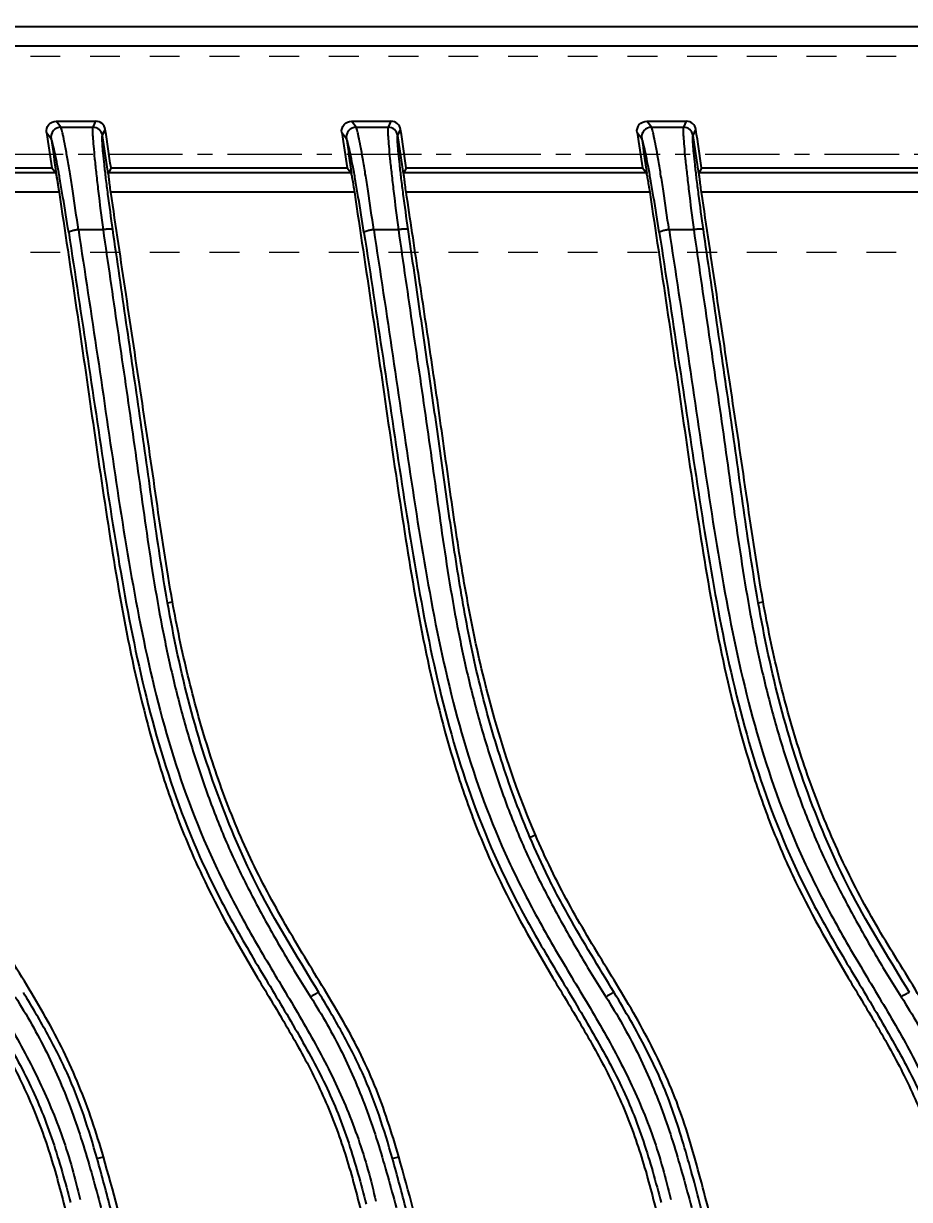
# Model space of a CAD drawing. Header units: millimetres. Extents: x 1205 to 2192, y -3369 to -2218.
# Drawn here: x 1807.4 to 1852.7, y -3016.9 to -2956.9 of the extents above; entities that cross this region are included whole.
import ezdxf

# ---------------------------------------------------------------- set-up
doc = ezdxf.new("R2010")
doc.units = ezdxf.units.MM
doc.header["$LTSCALE"] = 16.335
doc.header["$PDMODE"] = 3
doc.header["$PDSIZE"] = 0.3125
doc.linetypes.add('CENTER', pattern=[0.6, 0.375, -0.075, 0.075, -0.075])
doc.linetypes.add('HIDDEN', pattern=[0.2, 0.1, -0.1])
doc.layers.get('0').update_dxf_attribs({"linetype": 'CONTINUOUS'})
doc.layers.get('Defpoints').update_dxf_attribs({"linetype": 'CONTINUOUS'})
doc.layers.add('cool', color=153, linetype='HIDDEN', lineweight=9)
doc.layers.add('DIM', color=3, linetype='CONTINUOUS')
doc.styles.get("Standard").update_dxf_attribs({"font": 'txt', "width": 0.8})
doc.dimstyles.new('11', dxfattribs={"dimtxt": 10, "dimasz": 10, "dimexe": 0, "dimexo": 0, "dimgap": 0, "dimtad": 0, "dimzin": 0, "dimdsep": 46, "dimtxsty": 'Standard', "dimcen": 0, "dimclrd": 4, "dimclre": 4, "dimclrt": 6, "dimazin": 0, "dimtfac": 1, "dimtofl": 0, "dimtmove": 0, "dimatfit": 3, "dimfxl": 0, "dimtolj": 1, "dimtzin": 0, "dimarcsym": 0})

# ---------------------------------------------------------------- blocks, each defined once
blk = doc.blocks.new('02')
at = {"layer": 'cool', "ltscale": 0.932966}
for p, q in [((1262.524, -963.857), (1863.864, -963.857)), ((1262.524, -973.857), (1863.864, -973.857))]:
    blk.add_line(p, q, dxfattribs=at)
at = {"layer": 'cool', "color": 1, "linetype": 'CENTER', "ltscale": 0.621977}
blk.add_line((1248.194, -968.857), (1878.194, -968.857), dxfattribs=at)
blk = doc.blocks.new('*D227')
at = {"layer": 'Defpoints', "color": 0, "transparency": 16777216}
for p in [(2028.182, -2873.588), (2028.182, -2910.755), (1773.182, -3072.537)]:
    blk.add_point(p, dxfattribs=at)
at = {"layer": 'DIM', "color": 4, "lineweight": -2, "transparency": 16777216}
blk.add_line((2028.182, -2910.755), (2028.182, -2873.588), dxfattribs=at)
at = {"layer": 'DIM', "color": 6, "transparency": 16777216, "insert": (2028.182, -2862.388), "char_height": 6, "attachment_point": 5, "rotation": 90}
blk.add_mtext('\\A1;255.00', dxfattribs=at)
blk = doc.blocks.new('*D228')
at = {"layer": 'Defpoints', "color": 0, "transparency": 16777216}
for p in [(2039.182, -2912.537), (2096.69, -2912.537), (1773.182, -3072.537)]:
    blk.add_point(p, dxfattribs=at)
at = {"layer": 'DIM', "color": 4, "lineweight": -2, "transparency": 16777216}
blk.add_line((2039.182, -2912.537), (2096.69, -2912.537), dxfattribs=at)
at = {"layer": 'DIM', "color": 6, "transparency": 16777216, "insert": (2106.69, -2912.537), "char_height": 6, "attachment_point": 5}
blk.add_mtext('\\A1;160.00', dxfattribs=at)
blk = doc.blocks.new('*D229')
at = {"layer": 'Defpoints', "color": 0, "transparency": 16777216}
for p in [(2065.111, -2963.537), (2096.69, -2963.537), (1773.182, -3072.537)]:
    blk.add_point(p, dxfattribs=at)
at = {"layer": 'DIM', "color": 4, "lineweight": -2, "transparency": 16777216}
blk.add_line((2065.111, -2963.537), (2096.69, -2963.537), dxfattribs=at)
at = {"layer": 'DIM', "color": 6, "transparency": 16777216, "insert": (2106.69, -2963.537), "char_height": 6, "attachment_point": 5}
blk.add_mtext('\\A1;109.00', dxfattribs=at)
blk = doc.blocks.new('*D351')
at = {"layer": 'Defpoints', "color": 0, "transparency": 16777216}
for p in [(1883.182, -2873.588), (1883.182, -2908.672), (1773.182, -3072.537)]:
    blk.add_point(p, dxfattribs=at)
at = {"layer": 'DIM', "color": 4, "lineweight": -2, "transparency": 16777216}
blk.add_line((1883.182, -2908.672), (1883.182, -2873.588), dxfattribs=at)
at = {"layer": 'DIM', "color": 6, "transparency": 16777216, "insert": (1883.182, -2864.388), "char_height": 6, "attachment_point": 5, "rotation": 90}
blk.add_mtext('\\A1;110.00', dxfattribs=at)

msp = doc.modelspace()

# ---------------------------------------------------------------- linework, layer by layer
at = {"color": 7, "linetype": 'Continuous'}
for p, q in [((1742.858, -2957.027), (1919.688, -2957.027)), ((1919.713, -2958.031), (1742.833, -2958.031)), ((1809.106, -2961.855), (1811.12, -2961.855)), ((1809.343, -2962.16), (1809.106, -2961.855)), ((1811.12, -2961.855), (1810.974, -2962.16)), ((1824.181, -2961.855), (1826.195, -2961.855)), ((1824.418, -2962.16), (1824.181, -2961.855)), ((1826.195, -2961.855), (1826.049, -2962.16)), ((1839.256, -2961.855), (1841.27, -2961.855)), ((1839.493, -2962.16), (1839.256, -2961.855)), ((1841.27, -2961.855), (1841.124, -2962.16)), ((1808.61, -2962.431), (1808.847, -2962.736)), ((1809.343, -2962.16), (1810.974, -2962.16)), ((1811.47, -2962.589), (1811.616, -2962.284)), ((1823.685, -2962.431), (1823.922, -2962.736)), ((1824.418, -2962.16), (1826.049, -2962.16)), ((1826.545, -2962.589), (1826.691, -2962.284)), ((1838.76, -2962.431), (1838.997, -2962.736)), ((1839.493, -2962.16), (1841.124, -2962.16)), ((1841.62, -2962.589), (1841.766, -2962.284)), ((1811.757, -2964.527), (1811.47, -2962.589)), ((1826.832, -2964.527), (1826.545, -2962.589)), ((1841.907, -2964.527), (1841.62, -2962.589)), ((1796.832, -2964.242), (1808.88, -2964.242)), ((1808.88, -2964.242), (1809.073, -2964.476)), ((1811.907, -2964.242), (1811.757, -2964.527)), ((1811.907, -2964.242), (1823.955, -2964.242)), ((1823.955, -2964.242), (1824.189, -2964.526)), ((1826.982, -2964.242), (1826.832, -2964.527)), ((1826.982, -2964.242), (1839.03, -2964.242)), ((1839.03, -2964.242), (1839.264, -2964.526)), ((1842.057, -2964.242), (1841.907, -2964.527)), ((1842.057, -2964.242), (1854.105, -2964.242)), ((1796.709, -2964.476), (1809.073, -2964.476)), ((1809.114, -2964.526), (1809.251, -2965.442)), ((1811.784, -2964.476), (1824.148, -2964.476)), ((1826.859, -2964.476), (1839.223, -2964.476)), ((1841.934, -2964.476), (1854.298, -2964.476)), ((1809.257, -2965.48), (1796.824, -2965.48)), ((1824.332, -2965.48), (1811.899, -2965.48)), ((1839.407, -2965.48), (1826.974, -2965.48)), ((1854.482, -2965.48), (1842.049, -2965.48)), ((1811.503, -2967.392), (1810.243, -2967.392)), ((1826.578, -2967.392), (1825.318, -2967.392)), ((1841.653, -2967.392), (1840.393, -2967.392)), ((1814.792, -2986.438), (1815.046, -2986.391)), ((1844.942, -2986.438), (1845.196, -2986.391)), ((1833.296, -2998.403), (1833.57, -2998.284)), ((1811.192, -3014.813), (1811.518, -3014.717)), ((1826.267, -3014.813), (1826.593, -3014.717))]:
    msp.add_line(p, q, dxfattribs=at)
for centre, radius, start, end in [((1811.12, -2962.357), 0.502, 8.39382, 90.0061), ((1826.195, -2962.357), 0.502, 8.39382, 90.0061), ((1841.27, -2962.357), 0.502, 8.39382, 90.0061), ((1809.345, -2962.664), 0.503, 90.13839, 188.25551), ((1810.972, -2962.665), 0.503, 8.59791, 89.92975), ((1824.42, -2962.664), 0.503, 90.1384, 188.25555), ((1826.047, -2962.665), 0.503, 8.5979, 89.92974), ((1839.495, -2962.664), 0.503, 90.1384, 188.25555), ((1841.122, -2962.665), 0.503, 8.5979, 89.92974)]:
    msp.add_arc(centre, radius, start, end, dxfattribs=at)
for centre, major_axis, ratio, start_param, end_param in [((3456.111, -2718.459), (-1649.642, 229.679), 0.999338, 0.285537, 0.286637), ((-3400.124, -3740.019), (4145.301, 3254.93), 0.999193, -0.518246, -0.51787), ((3471.186, -2718.459), (-1649.642, 229.679), 0.999338, 0.285537, 0.286637), ((-3385.049, -3740.019), (4145.301, 3254.93), 0.999193, -0.518246, -0.51787), ((3486.261, -2718.459), (-1649.642, 229.679), 0.999338, 0.285537, 0.286637), ((-3369.974, -3740.019), (4145.301, 3254.93), 0.999193, -0.518246, -0.51787)]:
    msp.add_ellipse(centre, major_axis=major_axis, ratio=ratio, start_param=start_param, end_param=end_param, dxfattribs=at)
for points, knots in [([(1808.61, -2962.431), (1808.59, -2962.293), (1808.674, -2961.985), (1808.967, -2961.855), (1809.106, -2961.855)], [0, 0, 0, 0, 0.500032, 1, 1, 1, 1]), ([(1823.685, -2962.431), (1823.665, -2962.293), (1823.749, -2961.985), (1824.042, -2961.855), (1824.181, -2961.855)], [0, 0, 0, 0, 0.500032, 1, 1, 1, 1]), ([(1838.76, -2962.431), (1838.74, -2962.293), (1838.824, -2961.985), (1839.117, -2961.855), (1839.256, -2961.855)], [0, 0, 0, 0, 0.500032, 1, 1, 1, 1]), ([(1810.243, -2967.392), (1810.15, -2966.735), (1810.01, -2965.785), (1809.821, -2964.577), (1809.694, -2963.812), (1809.581, -2963.176), (1809.497, -2962.737), (1809.437, -2962.466), (1809.402, -2962.324), (1809.373, -2962.227), (1809.355, -2962.176), (1809.343, -2962.16)], [0, 0, 0, 0, 0.375037, 0.542125, 0.689981, 0.812963, 0.906912, 0.942378, 0.969842, 0.989091, 1, 1, 1, 1]), ([(1810.974, -2962.16), (1810.967, -2962.176), (1810.963, -2962.228), (1810.959, -2962.325), (1810.964, -2962.466), (1810.978, -2962.738), (1811.013, -2963.177), (1811.074, -2963.812), (1811.156, -2964.577), (1811.296, -2965.786), (1811.416, -2966.735), (1811.503, -2967.392)], [0, 0, 0, 0, 0.010152, 0.028743, 0.055653, 0.090648, 0.183938, 0.30654, 0.454493, 0.622307, 1, 1, 1, 1]), ([(1825.318, -2967.392), (1825.225, -2966.735), (1825.085, -2965.785), (1824.896, -2964.577), (1824.769, -2963.812), (1824.656, -2963.176), (1824.572, -2962.737), (1824.512, -2962.466), (1824.477, -2962.324), (1824.448, -2962.227), (1824.43, -2962.176), (1824.418, -2962.16)], [0, 0, 0, 0, 0.375037, 0.542125, 0.689981, 0.812963, 0.906912, 0.942378, 0.969842, 0.989091, 1, 1, 1, 1]), ([(1826.049, -2962.16), (1826.042, -2962.176), (1826.038, -2962.228), (1826.034, -2962.325), (1826.039, -2962.466), (1826.053, -2962.738), (1826.088, -2963.177), (1826.149, -2963.812), (1826.231, -2964.577), (1826.371, -2965.786), (1826.491, -2966.735), (1826.578, -2967.392)], [0, 0, 0, 0, 0.010152, 0.028743, 0.055653, 0.090648, 0.183938, 0.30654, 0.454493, 0.622306, 1, 1, 1, 1]), ([(1840.393, -2967.392), (1840.3, -2966.735), (1840.16, -2965.785), (1839.971, -2964.577), (1839.844, -2963.812), (1839.731, -2963.176), (1839.647, -2962.737), (1839.587, -2962.466), (1839.552, -2962.324), (1839.523, -2962.227), (1839.505, -2962.176), (1839.493, -2962.16)], [0, 0, 0, 0, 0.375037, 0.542125, 0.689981, 0.812963, 0.906912, 0.942378, 0.969842, 0.989091, 1, 1, 1, 1]), ([(1841.124, -2962.16), (1841.117, -2962.176), (1841.113, -2962.228), (1841.109, -2962.325), (1841.114, -2962.466), (1841.128, -2962.738), (1841.163, -2963.177), (1841.224, -2963.812), (1841.306, -2964.577), (1841.446, -2965.786), (1841.566, -2966.735), (1841.653, -2967.392)], [0, 0, 0, 0, 0.010152, 0.028743, 0.055653, 0.090648, 0.183938, 0.30654, 0.454493, 0.622306, 1, 1, 1, 1]), ([(1809.746, -2967.532), (1809.653, -2966.93), (1809.514, -2966.059), (1809.324, -2964.954), (1809.198, -2964.254), (1809.086, -2963.672), (1808.991, -2963.226), (1808.924, -2962.944), (1808.877, -2962.799), (1808.858, -2962.751), (1808.847, -2962.736)], [0, 0, 0, 0, 0.374343, 0.541575, 0.688688, 0.811279, 0.905613, 0.969096, 0.988671, 1, 1, 1, 1]), ([(1812, -2967.384), (1811.914, -2966.784), (1811.794, -2965.916), (1811.654, -2964.811), (1811.572, -2964.111), (1811.51, -2963.528), (1811.472, -2963.083), (1811.455, -2962.801), (1811.459, -2962.654), (1811.464, -2962.606), (1811.47, -2962.589)], [0, 0, 0, 0, 0.376562, 0.544585, 0.692059, 0.814547, 0.908228, 0.970271, 0.989097, 1, 1, 1, 1]), ([(1824.821, -2967.532), (1824.728, -2966.93), (1824.589, -2966.059), (1824.399, -2964.954), (1824.273, -2964.254), (1824.161, -2963.672), (1824.066, -2963.226), (1823.999, -2962.944), (1823.952, -2962.799), (1823.933, -2962.751), (1823.922, -2962.736)], [0, 0, 0, 0, 0.374346, 0.541579, 0.688692, 0.811283, 0.905616, 0.969097, 0.988672, 1, 1, 1, 1]), ([(1827.075, -2967.384), (1826.989, -2966.784), (1826.869, -2965.916), (1826.729, -2964.811), (1826.647, -2964.111), (1826.585, -2963.528), (1826.547, -2963.082), (1826.53, -2962.801), (1826.534, -2962.654), (1826.539, -2962.606), (1826.545, -2962.589)], [0, 0, 0, 0, 0.37657, 0.544595, 0.692068, 0.814555, 0.908234, 0.970274, 0.989099, 1, 1, 1, 1]), ([(1839.896, -2967.532), (1839.803, -2966.93), (1839.664, -2966.059), (1839.474, -2964.954), (1839.348, -2964.254), (1839.236, -2963.672), (1839.141, -2963.226), (1839.074, -2962.944), (1839.027, -2962.799), (1839.008, -2962.751), (1838.997, -2962.736)], [0, 0, 0, 0, 0.374346, 0.541579, 0.688692, 0.811283, 0.905616, 0.969097, 0.988672, 1, 1, 1, 1]), ([(1842.15, -2967.384), (1842.064, -2966.784), (1841.944, -2965.916), (1841.804, -2964.811), (1841.722, -2964.111), (1841.66, -2963.528), (1841.622, -2963.083), (1841.605, -2962.801), (1841.609, -2962.654), (1841.614, -2962.606), (1841.62, -2962.589)], [0, 0, 0, 0, 0.376567, 0.544592, 0.692066, 0.814554, 0.908234, 0.970274, 0.989099, 1, 1, 1, 1]), ([(1809.073, -2964.476), (1809.079, -2964.484), (1809.086, -2964.517), (1809.103, -2964.578), (1809.122, -2964.674), (1809.156, -2964.854), (1809.202, -2965.126), (1809.239, -2965.356), (1809.257, -2965.48)], [0, 0, 0, 0, 0.02975, 0.093838, 0.189958, 0.314763, 0.632424, 1, 1, 1, 1]), ([(1811.899, -2965.48), (1811.881, -2965.357), (1811.848, -2965.127), (1811.813, -2964.855), (1811.794, -2964.674), (1811.784, -2964.578), (1811.783, -2964.517), (1811.779, -2964.485), (1811.784, -2964.476)], [0, 0, 0, 0, 0.369649, 0.688583, 0.81354, 0.909073, 0.971911, 1, 1, 1, 1]), ([(1824.148, -2964.476), (1824.154, -2964.484), (1824.161, -2964.517), (1824.178, -2964.578), (1824.197, -2964.674), (1824.231, -2964.854), (1824.277, -2965.126), (1824.313, -2965.356), (1824.332, -2965.48)], [0, 0, 0, 0, 0.029771, 0.093925, 0.190168, 0.315155, 0.632666, 1, 1, 1, 1]), ([(1826.974, -2965.48), (1826.956, -2965.357), (1826.923, -2965.127), (1826.888, -2964.855), (1826.869, -2964.674), (1826.859, -2964.578), (1826.858, -2964.517), (1826.854, -2964.485), (1826.859, -2964.476)], [0, 0, 0, 0, 0.369649, 0.688583, 0.81354, 0.909073, 0.971911, 1, 1, 1, 1]), ([(1839.223, -2964.476), (1839.229, -2964.484), (1839.236, -2964.517), (1839.253, -2964.578), (1839.272, -2964.674), (1839.306, -2964.854), (1839.352, -2965.126), (1839.388, -2965.356), (1839.407, -2965.48)], [0, 0, 0, 0, 0.029771, 0.093925, 0.190168, 0.315155, 0.632666, 1, 1, 1, 1]), ([(1842.049, -2965.48), (1842.031, -2965.357), (1841.998, -2965.127), (1841.963, -2964.855), (1841.944, -2964.674), (1841.934, -2964.578), (1841.933, -2964.517), (1841.929, -2964.485), (1841.934, -2964.476)], [0, 0, 0, 0, 0.369649, 0.688583, 0.81354, 0.909073, 0.971911, 1, 1, 1, 1]), ([(1794.182, -2965.48), (1794.475, -2967.444), (1795.067, -2971.371), (1795.91, -2977.269), (1796.774, -2983.163), (1797.774, -2989.037), (1798.976, -2993.863), (1800.267, -2997.622), (1801.828, -3001.278), (1803.787, -3004.743), (1805.858, -3008.13), (1807.306, -3010.738), (1808.278, -3013.029), (1808.902, -3014.915), (1809.304, -3016.35), (1809.671, -3017.794), (1810.155, -3019.72), (1810.771, -3022.125), (1811.457, -3025.024), (1812.074, -3027.938), (1812.623, -3030.867), (1813.283, -3034.783), (1813.971, -3039.701), (1814.753, -3047.606), (1814.988, -3053.566), (1814.988, -3057.537)], [0, 0, 0, 0, 0.0625, 0.125001, 0.187501, 0.249999, 0.312486, 0.343746, 0.374998, 0.437485, 0.468746, 0.499994, 0.531265, 0.546891, 0.562515, 0.578148, 0.59378, 0.625028, 0.656277, 0.687529, 0.71878, 0.75003, 0.812529, 0.875027, 1, 1, 1, 1]), ([(1809.257, -2965.48), (1809.55, -2967.444), (1810.142, -2971.371), (1810.985, -2977.269), (1811.849, -2983.163), (1812.849, -2989.037), (1814.051, -2993.863), (1815.342, -2997.622), (1816.903, -3001.278), (1818.862, -3004.743), (1820.933, -3008.13), (1822.381, -3010.738), (1823.353, -3013.029), (1823.977, -3014.915), (1824.379, -3016.35), (1824.746, -3017.794), (1825.23, -3019.72), (1825.846, -3022.125), (1826.532, -3025.024), (1827.149, -3027.938), (1827.698, -3030.867), (1828.358, -3034.783), (1829.046, -3039.701), (1829.828, -3047.606), (1830.063, -3053.566), (1830.063, -3057.537)], [0, 0, 0, 0, 0.0625, 0.125001, 0.187501, 0.249999, 0.312486, 0.343746, 0.374998, 0.437485, 0.468746, 0.499994, 0.531265, 0.546891, 0.562515, 0.578148, 0.59378, 0.625028, 0.656277, 0.687529, 0.71878, 0.75003, 0.812529, 0.875027, 1, 1, 1, 1]), ([(1815.046, -2986.391), (1814.737, -2984.656), (1814.351, -2982.04), (1813.85, -2978.552), (1813.329, -2975.066), (1812.674, -2970.709), (1812.158, -2967.223), (1811.899, -2965.48)], [0, 0, 0, 0, 0.249993, 0.375006, 0.500007, 0.75, 1, 1, 1, 1]), ([(1824.332, -2965.48), (1824.625, -2967.444), (1825.217, -2971.371), (1826.06, -2977.269), (1826.924, -2983.163), (1827.924, -2989.037), (1829.126, -2993.863), (1830.417, -2997.622), (1831.978, -3001.278), (1833.937, -3004.743), (1836.008, -3008.13), (1837.456, -3010.738), (1838.428, -3013.029), (1839.052, -3014.915), (1839.454, -3016.35), (1839.821, -3017.794), (1840.305, -3019.72), (1840.921, -3022.125), (1841.607, -3025.024), (1842.224, -3027.938), (1842.773, -3030.867), (1843.433, -3034.783), (1844.121, -3039.701), (1844.903, -3047.606), (1845.138, -3053.566), (1845.138, -3057.537)], [0, 0, 0, 0, 0.0625, 0.125001, 0.187501, 0.249999, 0.312486, 0.343746, 0.374998, 0.437485, 0.468746, 0.499994, 0.531265, 0.546891, 0.562515, 0.578148, 0.59378, 0.625028, 0.656277, 0.687529, 0.71878, 0.75003, 0.812529, 0.875027, 1, 1, 1, 1]), ([(1833.57, -2998.284), (1832.473, -2995.712), (1831.185, -2991.694), (1830.046, -2986.218), (1829.396, -2982.074), (1828.831, -2977.919), (1828.227, -2973.77), (1827.598, -2969.625), (1827.179, -2966.862), (1826.974, -2965.48)], [0, 0, 0, 0, 0.250034, 0.375117, 0.500088, 0.625087, 0.750069, 0.875035, 1, 1, 1, 1]), ([(1839.407, -2965.48), (1839.7, -2967.444), (1840.292, -2971.371), (1841.135, -2977.269), (1841.999, -2983.163), (1842.999, -2989.037), (1844.201, -2993.863), (1845.492, -2997.622), (1847.053, -3001.278), (1849.012, -3004.743), (1851.083, -3008.13), (1852.531, -3010.738), (1853.503, -3013.029), (1854.127, -3014.915), (1854.529, -3016.35), (1854.896, -3017.794), (1855.38, -3019.72), (1855.996, -3022.125), (1856.682, -3025.024), (1857.299, -3027.938), (1857.848, -3030.867), (1858.508, -3034.783), (1859.196, -3039.701), (1859.978, -3047.606), (1860.213, -3053.566), (1860.213, -3057.537)], [0, 0, 0, 0, 0.0625, 0.125001, 0.187501, 0.249999, 0.312486, 0.343746, 0.374998, 0.437485, 0.468746, 0.499994, 0.531265, 0.546891, 0.562515, 0.578148, 0.59378, 0.625028, 0.656277, 0.687529, 0.71878, 0.75003, 0.812529, 0.875027, 1, 1, 1, 1]), ([(1845.196, -2986.391), (1844.887, -2984.656), (1844.501, -2982.04), (1843.999, -2978.552), (1843.479, -2975.066), (1842.824, -2970.709), (1842.308, -2967.223), (1842.049, -2965.48)], [0, 0, 0, 0, 0.249993, 0.375007, 0.500007, 0.75, 1, 1, 1, 1]), ([(1794.671, -2967.532), (1795.001, -2969.671), (1795.645, -2973.955), (1796.596, -2980.388), (1797.61, -2986.819), (1799.015, -2993.196), (1800.809, -2998.376), (1802.767, -3002.328), (1804.456, -3005.207), (1805.899, -3007.582), (1806.987, -3009.5), (1807.742, -3010.946), (1808.4, -3012.424), (1809.133, -3014.45), (1809.566, -3016.008), (1809.837, -3017.054)], [0, 0, 0, 0, 0.124113, 0.248438, 0.372918, 0.497386, 0.622517, 0.686027, 0.750068, 0.813847, 0.845375, 0.876538, 0.907362, 0.938077, 1, 1, 1, 1]), ([(1795.168, -2967.392), (1795.492, -2969.539), (1796.152, -2973.833), (1797.078, -2980.287), (1798.111, -2986.733), (1799.523, -2993.12), (1801.352, -2998.277), (1803.303, -3002.184), (1804.944, -3005.019), (1806.648, -3007.816), (1808.222, -3010.694), (1809.494, -3013.723), (1810.085, -3015.832), (1810.326, -3016.898)], [0, 0, 0, 0, 0.124554, 0.249247, 0.374075, 0.49903, 0.624085, 0.68669, 0.749322, 0.811958, 0.874644, 0.937301, 1, 1, 1, 1]), ([(1810.243, -2967.392), (1810.182, -2967.402), (1810.066, -2967.422), (1809.907, -2967.457), (1809.812, -2967.491), (1809.748, -2967.517), (1809.746, -2967.532)], [0, 0, 0, 0, 0.353351, 0.683295, 0.909106, 1, 1, 1, 1]), ([(1809.746, -2967.532), (1810.077, -2969.679), (1810.723, -2973.98), (1811.679, -2980.437), (1812.697, -2986.891), (1814.114, -2993.285), (1815.923, -2998.472), (1817.894, -3002.423), (1819.586, -3005.299), (1821.027, -3007.672), (1822.111, -3009.59), (1822.861, -3011.036), (1823.512, -3012.514), (1824.236, -3014.54), (1824.665, -3016.097), (1824.934, -3017.141)], [0, 0, 0, 0, 0.124362, 0.24895, 0.373699, 0.498343, 0.623492, 0.686922, 0.750827, 0.814442, 0.845877, 0.876935, 0.907654, 0.938272, 1, 1, 1, 1]), ([(1810.243, -2967.392), (1810.567, -2969.543), (1811.229, -2973.844), (1812.157, -2980.309), (1813.191, -2986.766), (1814.611, -2993.164), (1816.449, -2998.327), (1818.408, -3002.238), (1820.054, -3005.077), (1821.761, -3007.879), (1823.33, -3010.765), (1824.597, -3013.803), (1825.185, -3015.917), (1825.424, -3016.985)], [0, 0, 0, 0, 0.124554, 0.249246, 0.374074, 0.49903, 0.624086, 0.68669, 0.749324, 0.811959, 0.874644, 0.937302, 1, 1, 1, 1]), ([(1812, -2967.384), (1811.993, -2967.37), (1811.928, -2967.364), (1811.831, -2967.359), (1811.674, -2967.371), (1811.562, -2967.384), (1811.503, -2967.392)], [0, 0, 0, 0, 0.091037, 0.315006, 0.643546, 1, 1, 1, 1]), ([(1811.503, -2967.392), (1811.745, -2969.078), (1812.233, -2972.449), (1812.855, -2976.663), (1813.328, -2980.04), (1813.794, -2983.421), (1814.318, -2986.796), (1815.022, -2990.139), (1815.66, -2992.623), (1816.417, -2995.075), (1817.287, -2997.49), (1818.302, -2999.85), (1819.48, -3002.133), (1820.741, -3004.372), (1821.632, -3005.835), (1822.094, -3006.557)], [0, 0, 0, 0, 0.12462, 0.249353, 0.311759, 0.374191, 0.499128, 0.561647, 0.624186, 0.68676, 0.749379, 0.811989, 0.874638, 0.937324, 1, 1, 1, 1]), ([(1814.795, -2986.437), (1814.517, -2984.859), (1814.163, -2982.479), (1813.723, -2979.301), (1813.27, -2976.121), (1812.686, -2972.15), (1812.228, -2968.972), (1811.999, -2967.384)], [0, 0, 0, 0, 0.249623, 0.374726, 0.499874, 0.75007, 1, 1, 1, 1]), ([(1825.318, -2967.392), (1825.257, -2967.402), (1825.141, -2967.422), (1824.982, -2967.457), (1824.887, -2967.491), (1824.823, -2967.517), (1824.821, -2967.532)], [0, 0, 0, 0, 0.353351, 0.683295, 0.909106, 1, 1, 1, 1]), ([(1824.821, -2967.532), (1825.151, -2969.671), (1825.795, -2973.955), (1826.746, -2980.388), (1827.76, -2986.819), (1829.165, -2993.196), (1830.959, -2998.376), (1832.917, -3002.328), (1834.606, -3005.207), (1836.049, -3007.582), (1837.137, -3009.5), (1837.892, -3010.946), (1838.55, -3012.424), (1839.283, -3014.45), (1839.716, -3016.008), (1839.987, -3017.054)], [0, 0, 0, 0, 0.124113, 0.248438, 0.372918, 0.497386, 0.622517, 0.686027, 0.750068, 0.813847, 0.845375, 0.876538, 0.907362, 0.938077, 1, 1, 1, 1]), ([(1825.318, -2967.392), (1825.642, -2969.539), (1826.302, -2973.833), (1827.228, -2980.287), (1828.261, -2986.733), (1829.673, -2993.12), (1831.502, -2998.277), (1833.453, -3002.184), (1835.094, -3005.019), (1836.798, -3007.816), (1838.372, -3010.694), (1839.644, -3013.723), (1840.235, -3015.832), (1840.476, -3016.898)], [0, 0, 0, 0, 0.124554, 0.249247, 0.374075, 0.49903, 0.624085, 0.68669, 0.749322, 0.811958, 0.874644, 0.937301, 1, 1, 1, 1]), ([(1827.075, -2967.384), (1827.068, -2967.37), (1827.003, -2967.364), (1826.906, -2967.359), (1826.749, -2967.371), (1826.637, -2967.384), (1826.578, -2967.392)], [0, 0, 0, 0, 0.091037, 0.315006, 0.643546, 1, 1, 1, 1]), ([(1826.578, -2967.392), (1826.82, -2969.078), (1827.308, -2972.449), (1827.93, -2976.663), (1828.403, -2980.04), (1828.869, -2983.421), (1829.393, -2986.796), (1830.097, -2990.139), (1830.735, -2992.623), (1831.492, -2995.075), (1832.362, -2997.49), (1833.377, -2999.85), (1834.555, -3002.133), (1835.816, -3004.372), (1836.707, -3005.835), (1837.169, -3006.557)], [0, 0, 0, 0, 0.12462, 0.249353, 0.311759, 0.374191, 0.499128, 0.561647, 0.624186, 0.68676, 0.749379, 0.811989, 0.874638, 0.937324, 1, 1, 1, 1]), ([(1833.293, -2998.404), (1832.777, -2997.189), (1831.854, -2994.711), (1830.755, -2990.904), (1829.942, -2987.026), (1829.323, -2983.11), (1828.784, -2979.177), (1828.216, -2975.245), (1827.64, -2971.314), (1827.263, -2968.694), (1827.074, -2967.384)], [0, 0, 0, 0, 0.124786, 0.249688, 0.374339, 0.499194, 0.624401, 0.74969, 0.874899, 1, 1, 1, 1]), ([(1840.393, -2967.392), (1840.332, -2967.402), (1840.216, -2967.422), (1840.057, -2967.457), (1839.962, -2967.491), (1839.898, -2967.517), (1839.896, -2967.532)], [0, 0, 0, 0, 0.353351, 0.683295, 0.909106, 1, 1, 1, 1]), ([(1839.896, -2967.532), (1840.226, -2969.671), (1840.87, -2973.955), (1841.821, -2980.388), (1842.835, -2986.819), (1844.24, -2993.196), (1846.034, -2998.376), (1847.992, -3002.328), (1849.681, -3005.207), (1851.124, -3007.582), (1852.212, -3009.5), (1852.967, -3010.946), (1853.625, -3012.424), (1854.358, -3014.45), (1854.791, -3016.008), (1855.062, -3017.054)], [0, 0, 0, 0, 0.124113, 0.248438, 0.372918, 0.497386, 0.622517, 0.686027, 0.750068, 0.813847, 0.845375, 0.876538, 0.907362, 0.938077, 1, 1, 1, 1]), ([(1840.393, -2967.392), (1840.717, -2969.539), (1841.377, -2973.833), (1842.303, -2980.287), (1843.336, -2986.733), (1844.748, -2993.12), (1846.577, -2998.277), (1848.528, -3002.184), (1850.169, -3005.019), (1851.873, -3007.816), (1853.447, -3010.694), (1854.719, -3013.723), (1855.31, -3015.832), (1855.551, -3016.898)], [0, 0, 0, 0, 0.124554, 0.249247, 0.374075, 0.49903, 0.624085, 0.68669, 0.749322, 0.811958, 0.874644, 0.937301, 1, 1, 1, 1]), ([(1842.15, -2967.384), (1842.143, -2967.37), (1842.078, -2967.364), (1841.981, -2967.359), (1841.824, -2967.371), (1841.712, -2967.384), (1841.653, -2967.392)], [0, 0, 0, 0, 0.091037, 0.315006, 0.643546, 1, 1, 1, 1]), ([(1841.653, -2967.392), (1841.895, -2969.078), (1842.383, -2972.449), (1843.005, -2976.663), (1843.478, -2980.04), (1843.944, -2983.421), (1844.468, -2986.796), (1845.172, -2990.139), (1845.81, -2992.623), (1846.567, -2995.075), (1847.437, -2997.49), (1848.452, -2999.85), (1849.63, -3002.133), (1850.891, -3004.372), (1851.782, -3005.835), (1852.244, -3006.557)], [0, 0, 0, 0, 0.12462, 0.249353, 0.311759, 0.374191, 0.499128, 0.561647, 0.624186, 0.68676, 0.749379, 0.811989, 0.874638, 0.937324, 1, 1, 1, 1]), ([(1844.945, -2986.437), (1844.667, -2984.859), (1844.313, -2982.479), (1843.873, -2979.301), (1843.42, -2976.121), (1842.836, -2972.15), (1842.378, -2968.972), (1842.149, -2967.384)], [0, 0, 0, 0, 0.249623, 0.374726, 0.499874, 0.75007, 1, 1, 1, 1]), ([(1811.518, -3014.717), (1811.167, -3013.482), (1810.546, -3011.655), (1809.504, -3009.309), (1808.299, -3007.045), (1806.928, -3004.877), (1805.604, -3002.681), (1804.38, -3000.426), (1803.044, -2997.505), (1801.74, -2993.879), (1800.716, -2990.167), (1800.196, -2987.653), (1799.971, -2986.391)], [0, 0, 0, 0, 0.125078, 0.187598, 0.250004, 0.374923, 0.437417, 0.499911, 0.624947, 0.750014, 0.875034, 1, 1, 1, 1]), ([(1822.516, -3006.337), (1821.588, -3004.793), (1819.678, -3001.753), (1817.476, -2996.828), (1815.845, -2991.707), (1815.105, -2988.199), (1814.795, -2986.437)], [0, 0, 0, 0, 0.251356, 0.500346, 0.750399, 1, 1, 1, 1]), ([(1826.593, -3014.717), (1826.418, -3014.099), (1826.044, -3012.871), (1825.387, -3011.061), (1824.594, -3009.307), (1823.667, -3007.621), (1822.674, -3005.971), (1821.669, -3004.328), (1820.693, -3002.669), (1819.764, -3000.985), (1818.909, -2999.262), (1817.89, -2996.907), (1816.819, -2993.879), (1815.795, -2990.166), (1815.271, -2987.653), (1815.046, -2986.391)], [0, 0, 0, 0, 0.062555, 0.125101, 0.187497, 0.249911, 0.312472, 0.375079, 0.43762, 0.500069, 0.562475, 0.624937, 0.75002, 0.875059, 1, 1, 1, 1]), ([(1852.666, -3006.337), (1851.738, -3004.793), (1849.828, -3001.753), (1847.626, -2996.828), (1845.995, -2991.707), (1845.255, -2988.199), (1844.945, -2986.437)], [0, 0, 0, 0, 0.251356, 0.500346, 0.750399, 1, 1, 1, 1]), ([(1856.743, -3014.717), (1856.392, -3013.482), (1855.771, -3011.655), (1854.729, -3009.309), (1853.524, -3007.045), (1852.153, -3004.877), (1850.829, -3002.681), (1849.605, -3000.426), (1848.269, -2997.505), (1846.965, -2993.879), (1845.941, -2990.167), (1845.421, -2987.653), (1845.196, -2986.391)], [0, 0, 0, 0, 0.125078, 0.187598, 0.250004, 0.374923, 0.437417, 0.499911, 0.624947, 0.750014, 0.875034, 1, 1, 1, 1]), ([(1837.592, -3006.338), (1836.812, -3005.04), (1835.614, -3003.12), (1834.204, -3000.457), (1833.586, -2999.093), (1833.293, -2998.404)], [0, 0, 0, 0, 0.502819, 0.751439, 1, 1, 1, 1]), ([(1847.755, -3057.537), (1847.755, -3054.964), (1847.625, -3049.816), (1847.14, -3043.398), (1846.559, -3038.284), (1846.026, -3034.46), (1845.397, -3030.651), (1844.679, -3026.858), (1843.863, -3023.085), (1843.079, -3019.965), (1842.426, -3017.475), (1841.777, -3014.984), (1840.881, -3011.886), (1839.215, -3008.387), (1837.549, -3005.634), (1836.203, -3003.438), (1834.923, -3001.206), (1834.075, -2999.468), (1833.57, -2998.284)], [0, 0, 0, 0, 0.124986, 0.249972, 0.31247, 0.374964, 0.437459, 0.499967, 0.562457, 0.624918, 0.656183, 0.68749, 0.749972, 0.812434, 0.875017, 0.906249, 0.937491, 1, 1, 1, 1]), ([(1807.019, -3006.557), (1807.603, -3007.476), (1808.682, -3009.375), (1809.96, -3012.392), (1810.929, -3015.517), (1812.017, -3019.739), (1813.303, -3025.037), (1814.54, -3031.465), (1815.51, -3037.94), (1816.439, -3046.621), (1816.717, -3053.172), (1816.716, -3057.537)], [0, 0, 0, 0, 0.062449, 0.124894, 0.18734, 0.249804, 0.374751, 0.499748, 0.624787, 0.749859, 1, 1, 1, 1]), ([(1811.198, -3014.812), (1810.987, -3014.07), (1810.544, -3012.588), (1809.699, -3010.418), (1808.629, -3008.344), (1807.842, -3007.003), (1807.441, -3006.337)], [0, 0, 0, 0, 0.248485, 0.498636, 0.749419, 1, 1, 1, 1]), ([(1822.516, -3006.336), (1822.512, -3006.334), (1822.497, -3006.34), (1822.471, -3006.348), (1822.43, -3006.368), (1822.353, -3006.406), (1822.238, -3006.47), (1822.143, -3006.525), (1822.093, -3006.555)], [0, 0, 0, 0, 0.027259, 0.087125, 0.179742, 0.304516, 0.633482, 1, 1, 1, 1]), ([(1822.094, -3006.557), (1822.678, -3007.476), (1823.757, -3009.375), (1825.035, -3012.392), (1826.004, -3015.517), (1827.092, -3019.739), (1828.378, -3025.037), (1829.615, -3031.465), (1830.585, -3037.94), (1831.514, -3046.621), (1831.792, -3053.172), (1831.791, -3057.537)], [0, 0, 0, 0, 0.062449, 0.124894, 0.18734, 0.249804, 0.374751, 0.499748, 0.624787, 0.749859, 1, 1, 1, 1]), ([(1826.273, -3014.812), (1826.062, -3014.07), (1825.619, -3012.588), (1824.774, -3010.418), (1823.704, -3008.344), (1822.917, -3007.003), (1822.516, -3006.337)], [0, 0, 0, 0, 0.248485, 0.498636, 0.749418, 1, 1, 1, 1]), ([(1837.591, -3006.336), (1837.587, -3006.334), (1837.572, -3006.34), (1837.546, -3006.348), (1837.506, -3006.367), (1837.428, -3006.406), (1837.313, -3006.469), (1837.218, -3006.525), (1837.168, -3006.555)], [0, 0, 0, 0, 0.027175, 0.086979, 0.179558, 0.30432, 0.633353, 1, 1, 1, 1]), ([(1837.169, -3006.557), (1837.753, -3007.476), (1838.832, -3009.375), (1840.11, -3012.392), (1841.079, -3015.517), (1842.167, -3019.739), (1843.453, -3025.037), (1844.69, -3031.465), (1845.66, -3037.94), (1846.589, -3046.621), (1846.867, -3053.172), (1846.866, -3057.537)], [0, 0, 0, 0, 0.062449, 0.124894, 0.18734, 0.249804, 0.374751, 0.499748, 0.624787, 0.749859, 1, 1, 1, 1]), ([(1847.368, -3057.537), (1847.368, -3053.16), (1847.089, -3046.599), (1846.161, -3037.91), (1845.353, -3032.517), (1844.571, -3028.224), (1843.915, -3025.012), (1843.189, -3021.809), (1842.515, -3019.153), (1841.952, -3017.033), (1841.529, -3015.443), (1841.078, -3013.857), (1840.572, -3012.281), (1839.967, -3010.732), (1839.003, -3008.73), (1838.164, -3007.29), (1837.592, -3006.338)], [0, 0, 0, 0, 0.249682, 0.374067, 0.498427, 0.560667, 0.622987, 0.685452, 0.748013, 0.779285, 0.81056, 0.841886, 0.873349, 0.90497, 0.936654, 1, 1, 1, 1]), ([(1852.666, -3006.336), (1852.662, -3006.334), (1852.647, -3006.34), (1852.621, -3006.348), (1852.58, -3006.367), (1852.503, -3006.406), (1852.388, -3006.469), (1852.293, -3006.525), (1852.243, -3006.555)], [0, 0, 0, 0, 0.027259, 0.087125, 0.179742, 0.304516, 0.633482, 1, 1, 1, 1]), ([(1852.244, -3006.557), (1852.828, -3007.476), (1853.907, -3009.375), (1855.185, -3012.392), (1856.154, -3015.517), (1857.242, -3019.739), (1858.528, -3025.037), (1859.765, -3031.465), (1860.735, -3037.94), (1861.664, -3046.621), (1861.942, -3053.172), (1861.941, -3057.537)], [0, 0, 0, 0, 0.062449, 0.124894, 0.18734, 0.249804, 0.374751, 0.499748, 0.624787, 0.749859, 1, 1, 1, 1]), ([(1817.218, -3057.537), (1817.218, -3053.924), (1816.965, -3046.711), (1816.017, -3037.743), (1814.887, -3030.634), (1814.026, -3026.213), (1813.241, -3022.69), (1812.602, -3020.055), (1811.907, -3017.431), (1811.445, -3015.682), (1811.198, -3014.812)], [0, 0, 0, 0, 0.250437, 0.499793, 0.624466, 0.749319, 0.811897, 0.874596, 0.937295, 1, 1, 1, 1]), ([(1817.605, -3057.537), (1817.605, -3053.922), (1817.346, -3046.689), (1816.206, -3035.894), (1814.288, -3025.208), (1812.509, -3018.194), (1811.518, -3014.717)], [0, 0, 0, 0, 0.249985, 0.500003, 0.749998, 1, 1, 1, 1]), ([(1832.293, -3057.537), (1832.293, -3053.924), (1832.04, -3046.711), (1831.092, -3037.743), (1829.962, -3030.634), (1829.101, -3026.213), (1828.316, -3022.69), (1827.677, -3020.055), (1826.982, -3017.431), (1826.52, -3015.682), (1826.273, -3014.812)], [0, 0, 0, 0, 0.250437, 0.499793, 0.624466, 0.749319, 0.811897, 0.874596, 0.937295, 1, 1, 1, 1])]:
    msp.add_open_spline(points, degree=3, knots=knots, dxfattribs=at)
for points in [[(1808.847, -2962.736), (1808.936, -2963.333), (1809.025, -2963.93), (1809.114, -2964.526)], [(1823.922, -2962.736), (1824.011, -2963.333), (1824.1, -2963.93), (1824.189, -2964.526)], [(1838.997, -2962.736), (1839.086, -2963.333), (1839.175, -2963.93), (1839.264, -2964.526)], [(1829.311, -3025.553), (1828.536, -3021.911), (1827.614, -3018.298), (1826.593, -3014.717)]]:
    msp.add_open_spline(points, degree=3, dxfattribs=at)

# ---------------------------------------------------------------- block references
msp.add_blockref('02', (209.988, -1994.68))

# ---------------------------------------------------------------- dimensions: what is measured, and where the dimension line sits
at = {"layer": 'DIM'}
for feature_location, offset, dtype, picture, middle in [((2028.182, -2910.755), (0, 37.167), 1, '*D227', (2028.182, -2862.388)), ((1883.182, -2908.672), (0, 35.084), 1, '*D351', (1883.182, -2864.388)), ((2039.182, -2912.537), (57.508, 0), 0, '*D228', (2106.69, -2912.537)), ((2065.111, -2963.537), (31.578, 0), 0, '*D229', (2106.69, -2963.537))]:
    dim = msp.add_ordinate_dim(feature_location=feature_location, offset=offset, dtype=dtype, origin=(1773.182, -3072.537), dimstyle='11', override={"dimtxt": 6, "dimasz": 2}, dxfattribs=at)
    dim.commit()
    dim.dimension.update_dxf_attribs({"geometry": picture, "text_midpoint": middle})

doc.saveas('drawing.dxf')
